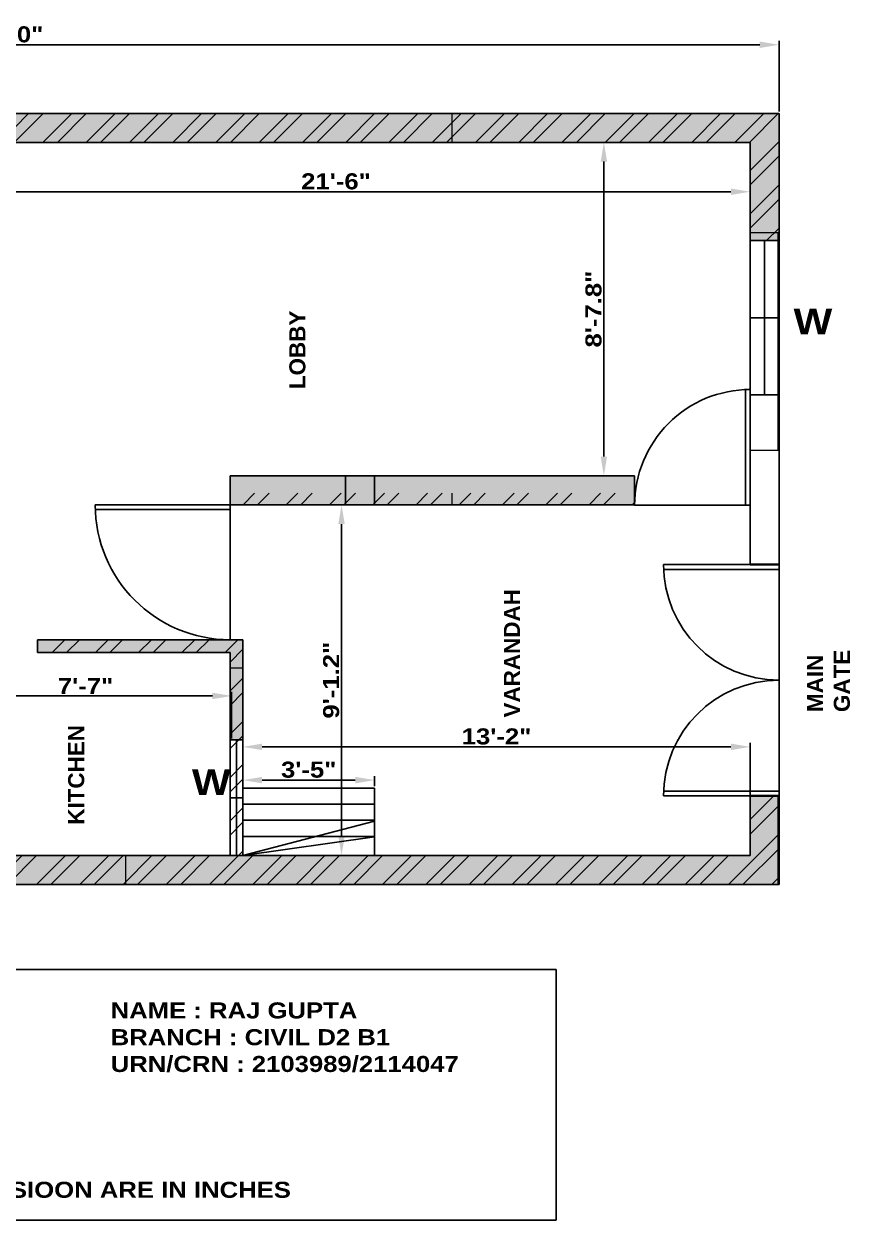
# Model space of a CAD drawing. Header units: feet. Extents: x 4 to 1014, y -90 to 964.
# Drawn here: x 266.3 to 523.6, y -90.2 to 282.1 of the extents above; entities that cross this region are included whole.
import ezdxf

# ---------------------------------------------------------------- set-up
doc = ezdxf.new("R2010")
doc.units = ezdxf.units.FT
doc.header["$PDMODE"] = 2
doc.layers.get('Defpoints').update_dxf_attribs({"lineweight": 35})
doc.layers.add('column and stairs', color=210, linetype='Continuous', lineweight=35)
doc.layers.add('HATCH', color=12, linetype='Continuous', lineweight=5)
for name, color, linetype in [('doors', 1, 'Continuous'), ('Text', 120, 'Continuous'), ('TEXT DIMEMSIONS', 113, 'Continuous'), ('WINDOWS', 80, 'Continuous')]:
    doc.layers.add(name, color=color, linetype=linetype)
doc.styles.get("Standard").update_dxf_attribs({"font": 'ariblk.ttf', "height": 5})
doc.dimstyles.new('Annotative', dxfattribs={"dimscale": 0, "dimtxt": 1, "dimasz": 6, "dimexe": 1.25, "dimexo": 0.625, "dimtad": 1, "dimtoh": 1, "dimdec": 1, "dimzin": 11, "dimlunit": 3, "dimtxsty": 'Standard', "dimcen": 2.475, "dimadec": 0, "dimazin": 0, "dimtfac": 1, "dimtdec": 1, "dimtmove": 0, "dimatfit": 3, "dimfxl": 1, "dimarcsym": 0})

# ---------------------------------------------------------------- blocks, each defined once
blk = doc.blocks.new('3 feet door')
at = {"layer": 'doors'}
for p, q in [((0, -36), (0, 0)), ((0, 0), (36, 0)), ((1.5, -1.5), (0, -1.5)), ((36, -1.5), (1.5, -1.5)), ((1.5, -36), (0, -36))]:
    blk.add_line(p, q, dxfattribs=at)
blk.add_arc((0, 0), 36, 270, 0, dxfattribs=at)
blk = doc.blocks.new('*D7')
at = {"layer": 'Defpoints', "color": 0, "ltscale": 2, "transparency": 16777216}
for p in [(501.47, 275.64), (21.47, 254.27), (501.47, 254.27)]:
    blk.add_point(p, dxfattribs=at)
at = {"layer": 'TEXT DIMEMSIONS', "color": 0, "lineweight": -2, "ltscale": 2, "transparency": 16777216}
for p, q in [((21.47, 254.9), (21.47, 276.89)), ((27.47, 275.64), (495.47, 275.64)), ((501.47, 254.9), (501.47, 276.89))]:
    blk.add_line(p, q, dxfattribs=at)
at = {"layer": 'TEXT DIMEMSIONS', "color": 0, "ltscale": 2, "transparency": 16777216}
for points in [[(27.47, 276.64), (27.47, 274.64), (21.47, 275.64)], [(495.47, 276.64), (495.47, 274.64), (501.47, 275.64)]]:
    blk.add_solid(points, dxfattribs=at)
at = {"layer": 'TEXT DIMEMSIONS', "color": 0, "ltscale": 2, "transparency": 16777216, "insert": (261.47, 278.85), "char_height": 5, "attachment_point": 5}
blk.add_mtext('40\'-0"', dxfattribs=at)
blk = doc.blocks.new('*D8')
at = {"layer": 'Defpoints', "color": 0, "ltscale": 2, "transparency": 16777216}
for p in [(234.47, 245.27), (492.47, 245.27), (492.47, 229.89)]:
    blk.add_point(p, dxfattribs=at)
at = {"layer": 'TEXT DIMEMSIONS', "color": 0, "lineweight": -2, "ltscale": 2, "transparency": 16777216}
for p, q in [((234.47, 244.65), (234.47, 228.64)), ((492.47, 244.65), (492.47, 228.64)), ((240.47, 229.89), (486.47, 229.89))]:
    blk.add_line(p, q, dxfattribs=at)
at = {"layer": 'TEXT DIMEMSIONS', "color": 0, "ltscale": 2, "transparency": 16777216}
for points in [[(240.47, 230.89), (240.47, 228.89), (234.47, 229.89)], [(486.47, 230.89), (486.47, 228.89), (492.47, 229.89)]]:
    blk.add_solid(points, dxfattribs=at)
at = {"layer": 'TEXT DIMEMSIONS', "color": 0, "ltscale": 2, "transparency": 16777216, "insert": (363.47, 233.1), "char_height": 5, "attachment_point": 5}
blk.add_mtext('21\'-6"', dxfattribs=at)
blk = doc.blocks.new('*D19')
at = {"layer": 'Defpoints', "color": 0, "ltscale": 2, "transparency": 16777216}
for p in [(334.47, 132.47), (365.19, 132.47), (334.47, 23.27)]:
    blk.add_point(p, dxfattribs=at)
at = {"layer": 'TEXT DIMEMSIONS', "color": 0, "lineweight": -2, "ltscale": 2, "transparency": 16777216}
for p, q in [((335.09, 132.47), (366.44, 132.47)), ((365.19, 29.27), (365.19, 126.47)), ((335.09, 23.27), (366.44, 23.27))]:
    blk.add_line(p, q, dxfattribs=at)
at = {"layer": 'TEXT DIMEMSIONS', "color": 0, "ltscale": 2, "transparency": 16777216}
for points in [[(364.19, 126.47), (366.19, 126.47), (365.19, 132.47)], [(364.19, 29.27), (366.19, 29.27), (365.19, 23.27)]]:
    blk.add_solid(points, dxfattribs=at)
at = {"layer": 'TEXT DIMEMSIONS', "color": 0, "ltscale": 2, "transparency": 16777216, "insert": (361.98, 77.87), "char_height": 5, "attachment_point": 5, "rotation": 90}
blk.add_mtext('9\'-1.2"', dxfattribs=at)
blk = doc.blocks.new('*D25')
at = {"layer": 'Defpoints', "color": 0, "lineweight": -3, "transparency": 16777216}
for p in [(239.96, 72.96), (239.96, 71.71), (330.96, 59.09)]:
    blk.add_point(p, dxfattribs=at)
at = {"layer": 'TEXT DIMEMSIONS', "color": 0, "lineweight": -2, "transparency": 16777216}
for p, q in [((239.96, 72.33), (239.96, 74.21)), ((324.96, 72.96), (245.96, 72.96)), ((330.96, 59.71), (330.96, 74.21))]:
    blk.add_line(p, q, dxfattribs=at)
at = {"layer": 'TEXT DIMEMSIONS', "color": 0, "lineweight": -3, "transparency": 16777216}
for points in [[(245.96, 73.96), (245.96, 71.96), (239.96, 72.96)], [(324.96, 73.96), (324.96, 71.96), (330.96, 72.96)]]:
    blk.add_solid(points, dxfattribs=at)
at = {"layer": 'TEXT DIMEMSIONS', "color": 0, "lineweight": -3, "transparency": 16777216, "insert": (285.46, 76.08), "char_height": 5, "attachment_point": 5}
blk.add_mtext('7\'-7"', dxfattribs=at)
blk = doc.blocks.new('*D27')
at = {"layer": 'Defpoints', "color": 0, "lineweight": -3, "transparency": 16777216}
for p in [(446.9, 245.27), (456.47, 245.27), (456.47, 141.47)]:
    blk.add_point(p, dxfattribs=at)
at = {"layer": 'TEXT DIMEMSIONS', "color": 0, "lineweight": -2, "transparency": 16777216}
for p, q in [((455.84, 245.27), (445.65, 245.27)), ((446.9, 147.47), (446.9, 239.27)), ((455.84, 141.47), (445.65, 141.47))]:
    blk.add_line(p, q, dxfattribs=at)
at = {"layer": 'TEXT DIMEMSIONS', "color": 0, "lineweight": -3, "transparency": 16777216}
for points in [[(445.9, 239.27), (447.9, 239.27), (446.9, 245.27)], [(445.9, 147.47), (447.9, 147.47), (446.9, 141.47)]]:
    blk.add_solid(points, dxfattribs=at)
at = {"layer": 'TEXT DIMEMSIONS', "color": 0, "lineweight": -3, "transparency": 16777216, "insert": (443.69, 193.37), "char_height": 5, "attachment_point": 5, "rotation": 90}
blk.add_mtext('8\'-7.8"', dxfattribs=at)
blk = doc.blocks.new('*D29')
at = {"layer": 'Defpoints', "color": 0, "lineweight": -3, "transparency": 16777216}
for p in [(334.47, 46.77), (334.47, 44.27), (375.47, 44.27)]:
    blk.add_point(p, dxfattribs=at)
at = {"layer": 'TEXT DIMEMSIONS', "color": 0, "lineweight": -2, "transparency": 16777216}
for p, q in [((334.47, 44.9), (334.47, 48.02)), ((369.47, 46.77), (340.47, 46.77)), ((375.47, 44.9), (375.47, 48.02))]:
    blk.add_line(p, q, dxfattribs=at)
at = {"layer": 'TEXT DIMEMSIONS', "color": 0, "lineweight": -3, "transparency": 16777216}
for points in [[(340.47, 47.77), (340.47, 45.77), (334.47, 46.77)], [(369.47, 47.77), (369.47, 45.77), (375.47, 46.77)]]:
    blk.add_solid(points, dxfattribs=at)
at = {"layer": 'TEXT DIMEMSIONS', "color": 0, "lineweight": -3, "transparency": 16777216, "insert": (354.97, 49.99), "char_height": 5, "attachment_point": 5}
blk.add_mtext('3\'-5"', dxfattribs=at)
blk = doc.blocks.new('*D30')
at = {"layer": 'Defpoints', "color": 0, "lineweight": -3, "transparency": 16777216}
for p in [(334.47, 57.12), (334.47, 23.27), (492.47, 23.27)]:
    blk.add_point(p, dxfattribs=at)
at = {"layer": 'TEXT DIMEMSIONS', "color": 0, "lineweight": -2, "transparency": 16777216}
for p, q in [((334.47, 23.9), (334.47, 58.37)), ((486.47, 57.12), (340.47, 57.12)), ((492.47, 23.9), (492.47, 58.37))]:
    blk.add_line(p, q, dxfattribs=at)
at = {"layer": 'TEXT DIMEMSIONS', "color": 0, "lineweight": -3, "transparency": 16777216}
for points in [[(340.47, 58.12), (340.47, 56.12), (334.47, 57.12)], [(486.47, 58.12), (486.47, 56.12), (492.47, 57.12)]]:
    blk.add_solid(points, dxfattribs=at)
at = {"layer": 'TEXT DIMEMSIONS', "color": 0, "lineweight": -3, "transparency": 16777216, "insert": (413.47, 60.33), "char_height": 5, "attachment_point": 5}
blk.add_mtext('13\'-2"', dxfattribs=at)

msp = doc.modelspace()

# ---------------------------------------------------------------- hatches: boundary and pattern name
at = {"layer": 'column and stairs', "lineweight": -3, "true_color": 0xffffff}
h = msp.add_hatch(color=7, dxfattribs=at)
h.set_gradient(color1=(255, 0, 0), color2=(255, 255, 0), name='INVCYLINDER')
h.paths.add_polyline_path([(366.47, 254.27), (375.47, 254.27), (375.47, 245.27), (366.47, 245.27)])
h = msp.add_hatch(color=7, dxfattribs=at)
h.set_gradient(color1=(255, 0, 0), color2=(255, 255, 0), name='CYLINDER')
h.paths.add_polyline_path([(366.47, 141.47), (366.47, 132.47), (375.47, 132.47), (375.47, 141.47)])
at = {"layer": 'HATCH', "true_color": 0x823008}
h = msp.add_hatch(dxfattribs=at)
h.set_pattern_fill('AR-BRSTD', color=36)
h.set_pattern_definition([(0, (501.14, 13.926), (0, 67.742), []), (90, (501.14, 13.93), (-101.6, 67.742), [67.742, -67.742])])
h.paths.add_polyline_path([(501.47, 254.27), (21.47, 254.27), (21.47, 14.27), (501.47, 14.27), (501.47, 41.87), (492.47, 41.87), (492.47, 23.27), (334.47, 23.27), (334.47, 90.47), (270.47, 90.47), (270.47, 86.47), (330.47, 86.47), (330.47, 23.27), (234.47, 23.27), (234.47, 96.47), (232.97, 96.47), (230.47, 96.47), (230.47, 23.27), (94.47, 23.27), (94.47, 96.47), (90.47, 96.47), (90.47, 23.27), (30.47, 23.27), (30.47, 173.27), (30.47, 197.34), (30.47, 245.27), (90.47, 245.27), (94.47, 245.27), (230.47, 245.27), (230.47, 172.07), (234.47, 172.07), (234.47, 245.27), (492.47, 245.27), (492.47, 136.07), (492.47, 113.87), (501.47, 113.87)])
h.paths.add_polyline_path([(456.47, 132.47), (456.47, 136.07), (330.47, 136.07), (330.47, 132.47)], flags=17)
at = {"layer": 'HATCH', "lineweight": -3, "true_color": 0xf8991e}
h = msp.add_hatch(dxfattribs=at)
h.set_pattern_fill('ANSI32', color=30)
h.paths.add_polyline_path([(501.47, 254.27), (21.47, 254.27), (21.47, 14.27), (501.47, 14.27), (501.47, 41.87), (492.47, 41.87), (492.47, 23.27), (334.47, 23.27), (334.47, 90.47), (270.47, 90.47), (270.47, 86.47), (330.47, 86.47), (330.47, 23.27), (234.47, 23.27), (230.47, 23.27), (94.47, 23.27), (94.47, 96.47), (90.47, 96.47), (90.47, 23.27), (30.47, 23.27), (30.47, 173.27), (30.47, 197.34), (30.47, 245.27), (90.47, 245.27), (94.47, 245.27), (230.47, 245.27), (230.47, 172.07), (234.47, 172.07), (234.47, 245.27), (492.47, 245.27), (492.47, 214.67), (501.47, 214.67)])
h.paths.add_polyline_path([(239.47, 96.47), (230.47, 96.47), (230.47, 59.27), (232.47, 59.27), (234.47, 59.27), (234.47, 23.27), (239.47, 23.27)], flags=17)
h.paths.add_polyline_path([(456.47, 136.07), (330.47, 136.07), (330.47, 132.47), (456.47, 132.47), (456.47, 133.84)], flags=17)
h.paths.add_polyline_path([(234.47, 136.07), (198.47, 136.07), (94.47, 136.07), (94.47, 137.22), (90.47, 137.22), (90.47, 132.47), (126.47, 132.47), (234.47, 132.47)], flags=17)
h.paths.add_polyline_path([(94.47, 221.27), (90.47, 221.27), (90.47, 177.27), (54.47, 177.27), (54.47, 173.27), (90.47, 173.27), (94.47, 173.22)], flags=17)
h = msp.add_hatch(dxfattribs=at)
h.set_pattern_fill('ANSI32', color=30)
h.paths.add_polyline_path([(501.47, 41.87), (492.47, 41.87), (492.47, 23.27), (334.47, 23.27), (330.47, 23.27), (239.47, 23.27), (239.47, 96.47), (230.47, 96.47), (230.47, 23.27), (94.47, 23.27), (94.47, 96.47), (90.47, 96.47), (90.47, 23.27), (30.47, 23.27), (30.47, 173.27), (30.47, 197.34), (30.47, 245.27), (90.47, 245.27), (94.47, 245.27), (230.47, 245.27), (230.47, 172.07), (234.47, 172.07), (234.47, 245.27), (492.47, 245.27), (492.47, 214.67), (501.47, 214.67), (501.47, 254.27), (21.47, 254.27), (21.47, 14.27), (501.47, 14.27)])
h = msp.add_hatch(dxfattribs=at)
h.set_pattern_fill('GOST_WOOD', color=30, style=0)
h.paths.add_polyline_path([(456.47, 132.47), (456.47, 133.84), (456.47, 141.47), (375.47, 141.47), (375.47, 132.47)], flags=17)
h.paths.add_polyline_path([(366.47, 132.47), (366.47, 141.47), (330.47, 141.47), (330.47, 132.47)], flags=17)
h.paths.add_polyline_path([(21.47, 254.27), (21.47, 14.27), (501.47, 14.27), (501.47, 41.87), (492.47, 41.87), (492.47, 23.27), (334.47, 23.27), (330.47, 23.27), (239.47, 23.27), (239.47, 96.47), (230.47, 96.47), (230.47, 23.27), (94.47, 23.27), (94.47, 96.47), (90.47, 96.47), (90.47, 23.27), (30.47, 23.27), (30.47, 173.27), (30.47, 197.34), (30.47, 245.27), (90.47, 245.27), (94.47, 245.27), (230.47, 245.27), (230.47, 172.07), (234.47, 172.07), (234.47, 245.27), (492.47, 245.27), (492.47, 214.67), (501.47, 214.67), (501.47, 254.27)])
h.paths.add_polyline_path([(94.47, 173.22), (94.47, 221.27), (90.47, 221.27), (90.47, 177.27), (54.47, 177.27), (54.47, 173.27), (90.47, 173.27)], flags=17)
h.paths.add_polyline_path([(270.47, 90.47), (270.47, 86.47), (330.47, 86.47), (330.47, 59.27), (332.47, 59.27), (334.47, 59.27), (334.47, 90.47)], flags=17)
h.paths.add_polyline_path([(356.74, 166.67), (356.74, 193.62), (346.44, 193.62), (346.44, 166.67)], flags=25)
h.paths.add_polyline_path([(287.86, 31.09), (287.86, 64.64), (277.56, 64.64), (277.56, 31.09)], flags=25)

# ---------------------------------------------------------------- linework, layer by layer
for p, q in [((21.47, 254.27), (501.47, 254.27)), ((501.47, 254.27), (501.47, 113.87)), ((234.47, 245.27), (492.47, 245.27)), ((492.47, 245.27), (492.47, 136.07)), ((330.47, 132.47), (330.47, 141.47)), ((330.47, 141.47), (456.47, 141.47)), ((366.47, 141.47), (375.47, 141.47)), ((456.47, 141.47), (456.47, 132.47)), ((492.47, 139.96), (492.47, 113.87)), ((330.47, 132.47), (330.47, 136.07)), ((330.47, 132.47), (456.47, 132.47)), ((334.47, 90.47), (270.47, 90.47)), ((270.47, 90.47), (270.47, 86.47)), ((334.47, 23.27), (334.47, 90.47)), ((330.47, 86.47), (270.47, 86.47)), ((330.47, 23.27), (330.47, 86.47)), ((330.47, 23.27), (330.47, 86.47)), ((492.47, 41.87), (492.47, 23.27)), ((501.47, 41.87), (501.47, 14.27)), ((330.47, 23.27), (234.47, 23.27)), ((492.47, 23.27), (334.47, 23.27)), ((501.47, 14.27), (21.47, 14.27))]:
    msp.add_line(p, q)
at = {"layer": 'column and stairs', "color": 7, "lineweight": -3, "true_color": 0xffffff}
for p, q in [((366.47, 141.47), (366.47, 132.47)), ((375.47, 132.47), (375.47, 141.47))]:
    msp.add_line(p, q, dxfattribs=at)
at = {"layer": 'column and stairs', "color": 18, "lineweight": -3, "true_color": 0x000000}
for p, q in [((375.47, 44.27), (334.47, 44.27)), ((375.47, 44.27), (375.47, 23.27)), ((375.47, 39.27), (334.47, 39.27)), ((375.47, 34.27), (334.47, 34.27)), ((375.47, 29.27), (334.47, 29.27))]:
    msp.add_line(p, q, dxfattribs=at)
at = {"layer": 'Defpoints'}
for p, q in [((492.47, 113.87), (501.47, 113.87)), ((501.47, 41.87), (492.47, 41.87))]:
    msp.add_line(p, q, dxfattribs=at)
at = {"layer": 'doors'}
for p, q in [((288.47, 132.47), (330.47, 132.47)), ((288.47, 130.97), (330.47, 130.97)), ((330.47, 132.47), (330.47, 90.47)), ((501.47, 113.87), (465.47, 113.87)), ((501.47, 112.37), (465.47, 112.37)), ((501.47, 113.87), (501.47, 41.87)), ((501.47, 43.37), (465.47, 43.37)), ((501.47, 41.87), (465.47, 41.87))]:
    msp.add_line(p, q, dxfattribs=at)
for centre, radius, start, end in [((330.47, 132.47), 42, 180, 270), ((501.47, 113.87), 36, 180, 270), ((501.47, 41.87), 36, 90, 180)]:
    msp.add_arc(centre, radius, start, end, dxfattribs=at)
at = {"layer": 'TEXT DIMEMSIONS', "color": 7, "lineweight": -3, "true_color": 0xffffff}
msp.add_line((432.08, -12.17), (432.08, -90.17), dxfattribs=at)
msp.add_lwpolyline([(432.08, -90.17), (135.56, -90.17), (135.56, -12.17), (432.08, -12.17)], dxfattribs=at)
at = {"layer": 'WINDOWS', "color": 6}
for p, q in [((501.47, 214.67), (492.47, 214.67)), ((492.47, 214.67), (492.47, 166.67)), ((496.97, 190.67), (496.97, 214.67)), ((501.47, 166.67), (501.47, 214.67)), ((492.47, 166.67), (492.47, 190.67)), ((492.47, 190.67), (501.47, 190.67)), ((501.47, 190.67), (496.97, 190.67)), ((496.97, 190.67), (496.97, 166.67)), ((492.47, 166.67), (501.47, 166.67)), ((330.47, 59.27), (330.47, 23.27)), ((334.47, 59.27), (330.47, 59.27)), ((330.47, 59.27), (332.47, 59.27)), ((332.47, 59.27), (332.47, 23.27)), ((334.47, 23.27), (334.47, 59.27)), ((332.47, 41.27), (330.47, 41.27)), ((330.47, 41.27), (334.47, 41.27)), ((332.47, 23.27), (332.47, 41.27)), ((330.47, 23.27), (334.47, 23.27))]:
    msp.add_line(p, q, dxfattribs=at)
at = {"layer": 'WINDOWS', "color": 18, "lineweight": -3, "true_color": 0x000000}
for p, q in [((334.47, 23.27), (375.47, 34.01)), ((375.47, 29.13), (334.47, 23.27))]:
    msp.add_line(p, q, dxfattribs=at)

# ---------------------------------------------------------------- block references
at = {"layer": 'HATCH', "xscale": -1, "rotation": 270}
msp.add_blockref('3 feet door', (492.47, 132.34), dxfattribs=at)

# ---------------------------------------------------------------- texts
at = {"layer": 'Text', "char_height": 5, "attachment_point": 1, "rotation": 90}
for s, heights, insert in [('{\\fArial|b1|i0|c0|p34;LOBBY}', [58.88], (348.93, 168.45)), ('{\\fArial|b1|i0|c0|p34;VARANDAH}', [0], (415.75, 66.25)), ('{\\fArial|b1|i0|c0|p34;MAIN GATE}', [58.88], (510.18, 67.95)), ('{\\fArial|b1|i0|c0|p34;KITCHEN}', [0], (280.04, 32.87))]:
    msp.add_mtext_dynamic_manual_height_columns(s, width=32.5584, gutter_width=5, heights=heights, dxfattribs=dict(at, insert=insert))
at = {"layer": 'Text', "color": 6, "char_height": 8, "attachment_point": 1}
for insert in [(505.97, 193.53), (318.59, 50.14)]:
    msp.add_mtext_dynamic_manual_height_columns('W', width=3.4463, gutter_width=40, heights=[0], dxfattribs=dict(at, insert=insert))
at = {"layer": 'Text', "color": 3, "ltscale": 5, "insert": (293.28, -22.41), "char_height": 5, "attachment_point": 1}
msp.add_mtext_dynamic_manual_height_columns('NAME : RAJ GUPTA\\PBRANCH : CIVIL D2 B1\\PURN/CRN : 2103989/2114047', width=447.4592, gutter_width=25, heights=[0], dxfattribs=at)
at = {"layer": 'TEXT DIMEMSIONS', "color": 7, "lineweight": -3, "true_color": 0xffffff, "insert": (213.96, -78.24), "char_height": 5, "attachment_point": 1}
msp.add_mtext_dynamic_manual_height_columns('  ALL DIMENSIOON ARE IN INCHES', width=186.6111, gutter_width=25, heights=[0], dxfattribs=at)

# ---------------------------------------------------------------- dimensions: what is measured, and where the dimension line sits
at = {"layer": 'TEXT DIMEMSIONS', "ltscale": 2}
for base, p1, p2, picture, middle in [((501.47, 275.64), (21.47, 254.27), (501.47, 254.27), '*D7', (261.47, 278.85)), ((492.47, 229.89), (234.47, 245.27), (492.47, 245.27), '*D8', (363.47, 233.1))]:
    dim = msp.add_linear_dim(base=base, p1=p1, p2=p2, dimstyle='Annotative', dxfattribs=at)
    dim.commit()
    dim.dimension.update_dxf_attribs({"geometry": picture, "text_midpoint": middle})
at = {"layer": 'TEXT DIMEMSIONS', "lineweight": -3}
dim = msp.add_linear_dim(base=(446.9, 245.27), p1=(456.47, 141.47), p2=(456.47, 245.27), angle=90, dimstyle='Annotative', dxfattribs=at)
dim.commit()
dim.dimension.update_dxf_attribs({"geometry": '*D27', "text_midpoint": (443.69, 193.37)})
at = {"layer": 'TEXT DIMEMSIONS', "ltscale": 2}
dim = msp.add_aligned_dim(p1=(334.47, 23.27), p2=(334.47, 132.47), distance=-30.73, dimstyle='Annotative', dxfattribs=at)
dim.commit()
dim.dimension.update_dxf_attribs({"geometry": '*D19', "text_midpoint": (361.98, 77.87)})
at = {"layer": 'TEXT DIMEMSIONS', "lineweight": -3}
for base, p1, p2, picture, middle in [((239.96, 72.96), (330.96, 59.09), (239.96, 71.71), '*D25', (285.46, 76.08)), ((334.47, 57.12), (492.47, 23.27), (334.47, 23.27), '*D30', (413.47, 60.33)), ((334.47, 46.77), (375.47, 44.27), (334.47, 44.27), '*D29', (354.97, 49.99))]:
    dim = msp.add_linear_dim(base=base, p1=p1, p2=p2, dimstyle='Annotative', dxfattribs=at)
    dim.commit()
    dim.dimension.update_dxf_attribs({"geometry": picture, "text_midpoint": middle})

doc.saveas('drawing.dxf')
